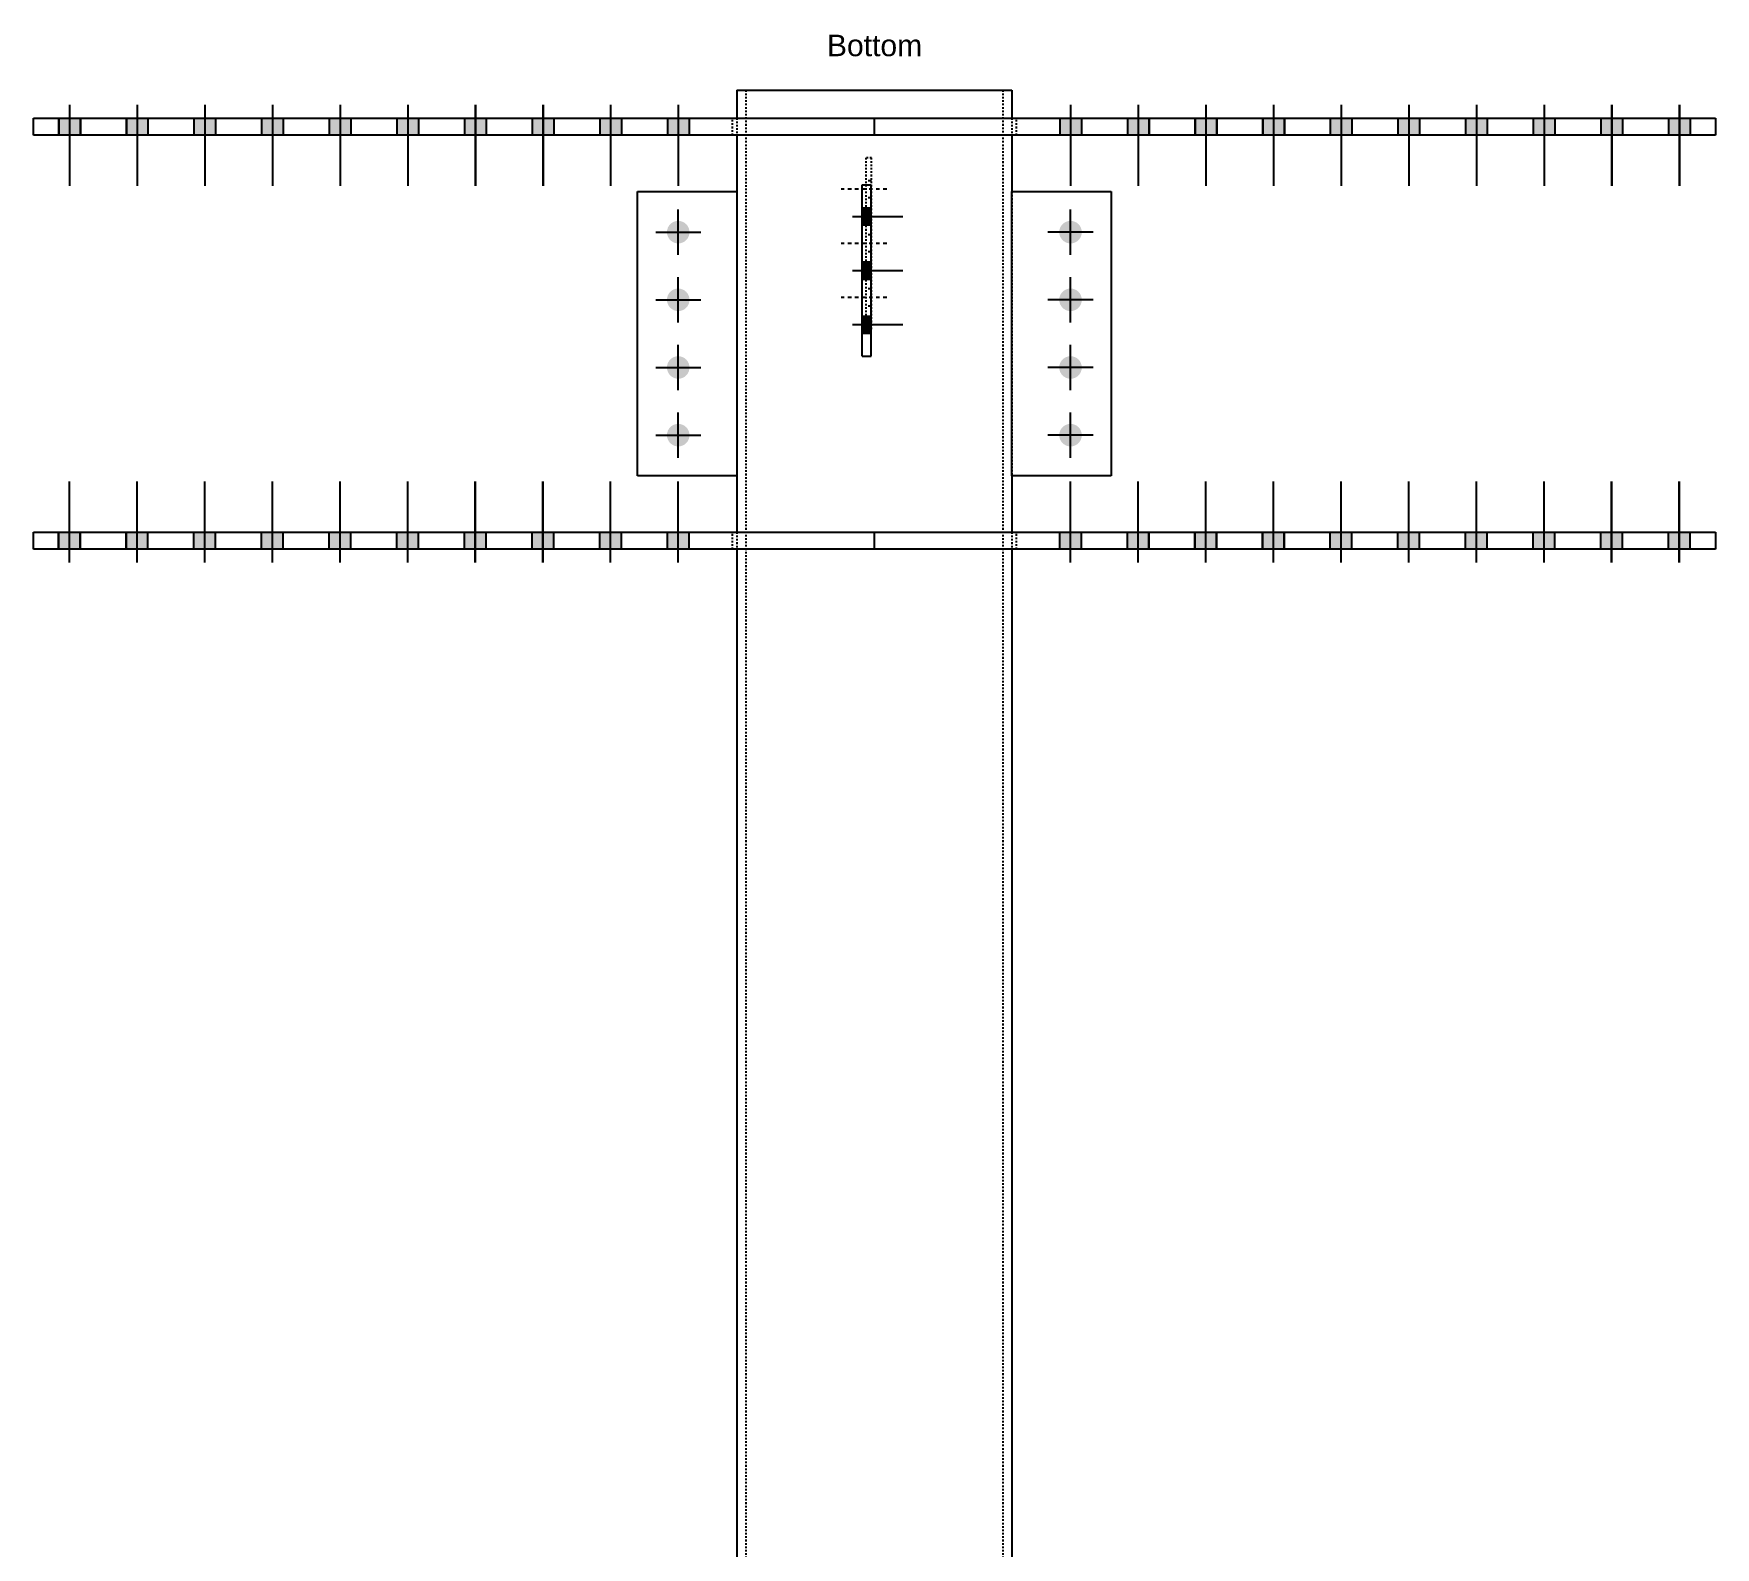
# Model space of a CAD drawing. Header units: millimetres. Extents: x 15962 to 71432, y 9666 to 72266.
# Drawn here: x 33952 to 35816, y 33175 to 34853 of the extents above; entities that cross this region are included whole.
import ezdxf

# ---------------------------------------------------------------- set-up
doc = ezdxf.new("R2010")
doc.units = ezdxf.units.MM
doc.header["$LTSCALE"] = 2
doc.linetypes.add('DXK_LINE_DOT1', pattern=[1.8814, 0.9407, -0.9407])
doc.linetypes.add('DXK_LINE_DOT2', pattern=[3.9198, 1.9599, -1.9599])
doc.styles.add('Arial', font='arial.ttf', dxfattribs={"height": 0.2})

msp = doc.modelspace()

# ---------------------------------------------------------------- hatches: boundary and pattern name
at = {"linetype": 'Continuous'}
for points in [[(33979.5127, 34740.6751), (34003.5127, 34740.6751), (34003.5127, 34759.6751), (33979.5127, 34759.6751)], [(33979.5829, 34740.6751), (34003.5829, 34740.6751), (34003.5829, 34759.6751), (33979.5829, 34759.6751)], [(34054.5127, 34740.6751), (34078.5127, 34740.6751), (34078.5127, 34759.6751), (34054.5127, 34759.6751)], [(34054.5829, 34740.6751), (34078.5829, 34740.6751), (34078.5829, 34759.6751), (34054.5829, 34759.6751)], [(34129.5127, 34740.6751), (34153.5127, 34740.6751), (34153.5127, 34759.6751), (34129.5127, 34759.6751)], [(34129.5828, 34740.6751), (34153.5828, 34740.6751), (34153.5828, 34759.6751), (34129.5828, 34759.6751)], [(34204.5127, 34740.6751), (34228.5127, 34740.6751), (34228.5127, 34759.6751), (34204.5127, 34759.6751)], [(34204.5828, 34740.6751), (34228.5828, 34740.6751), (34228.5828, 34759.6751), (34204.5828, 34759.6751)], [(34279.5127, 34740.6751), (34303.5127, 34740.6751), (34303.5127, 34759.6751), (34279.5127, 34759.6751)], [(34279.5828, 34740.6751), (34303.5828, 34740.6751), (34303.5828, 34759.6751), (34279.5828, 34759.6751)], [(34354.5127, 34740.6751), (34378.5127, 34740.6751), (34378.5127, 34759.6751), (34354.5127, 34759.6751)], [(34354.5828, 34740.6751), (34378.5828, 34740.6751), (34378.5828, 34759.6751), (34354.5828, 34759.6751)], [(34429.5127, 34740.6751), (34453.5127, 34740.6751), (34453.5127, 34759.6751), (34429.5127, 34759.6751)], [(34429.5828, 34740.6751), (34453.5828, 34740.6751), (34453.5828, 34759.6751), (34429.5828, 34759.6751)], [(34504.5127, 34740.6751), (34528.5127, 34740.6751), (34528.5127, 34759.6751), (34504.5127, 34759.6751)], [(34504.5828, 34740.6751), (34528.5828, 34740.6751), (34528.5828, 34759.6751), (34504.5828, 34759.6751)], [(34579.5126, 34740.6751), (34603.5126, 34740.6751), (34603.5126, 34759.6751), (34579.5126, 34759.6751)], [(34579.5828, 34740.6751), (34603.5828, 34740.6751), (34603.5828, 34759.6751), (34579.5828, 34759.6751)], [(34654.5126, 34740.6751), (34678.5126, 34740.6751), (34678.5126, 34759.6751), (34654.5126, 34759.6751)], [(34654.5828, 34740.6751), (34678.5828, 34740.6751), (34678.5828, 34759.6751), (34654.5828, 34759.6751)], [(35089.4946, 34740.6751), (35113.4946, 34740.6751), (35113.4946, 34759.6751), (35089.4946, 34759.6751)], [(35089.5648, 34740.6751), (35113.5648, 34740.6751), (35113.5648, 34759.6751), (35089.5648, 34759.6751)], [(35164.4946, 34740.6751), (35188.4946, 34740.6751), (35188.4946, 34759.6751), (35164.4946, 34759.6751)], [(35164.5648, 34740.6751), (35188.5648, 34740.6751), (35188.5648, 34759.6751), (35164.5648, 34759.6751)], [(35239.4946, 34740.6751), (35263.4946, 34740.6751), (35263.4946, 34759.6751), (35239.4946, 34759.6751)], [(35239.5648, 34740.6751), (35263.5648, 34740.6751), (35263.5648, 34759.6751), (35239.5648, 34759.6751)], [(35314.4946, 34740.6751), (35338.4946, 34740.6751), (35338.4946, 34759.6751), (35314.4946, 34759.6751)], [(35314.5648, 34740.6751), (35338.5648, 34740.6751), (35338.5648, 34759.6751), (35314.5648, 34759.6751)], [(35389.4946, 34740.6751), (35413.4946, 34740.6751), (35413.4946, 34759.6751), (35389.4946, 34759.6751)], [(35389.5647, 34740.6751), (35413.5647, 34740.6751), (35413.5647, 34759.6751), (35389.5647, 34759.6751)], [(35464.4946, 34740.6751), (35488.4946, 34740.6751), (35488.4946, 34759.6751), (35464.4946, 34759.6751)], [(35464.5647, 34740.6751), (35488.5647, 34740.6751), (35488.5647, 34759.6751), (35464.5647, 34759.6751)], [(35539.4946, 34740.6751), (35563.4946, 34740.6751), (35563.4946, 34759.6751), (35539.4946, 34759.6751)], [(35539.5647, 34740.6751), (35563.5647, 34740.6751), (35563.5647, 34759.6751), (35539.5647, 34759.6751)], [(35614.4946, 34740.6751), (35638.4946, 34740.6751), (35638.4946, 34759.6751), (35614.4946, 34759.6751)], [(35614.5647, 34740.6751), (35638.5647, 34740.6751), (35638.5647, 34759.6751), (35614.5647, 34759.6751)], [(35689.4946, 34740.6751), (35713.4946, 34740.6751), (35713.4946, 34759.6751), (35689.4946, 34759.6751)], [(35689.5647, 34740.6751), (35713.5647, 34740.6751), (35713.5647, 34759.6751), (35689.5647, 34759.6751)], [(35764.4946, 34740.6751), (35788.4946, 34740.6751), (35788.4946, 34759.6751), (35764.4946, 34759.6751)], [(35764.5647, 34740.6751), (35788.5647, 34740.6751), (35788.5647, 34759.6751), (35764.5647, 34759.6751)], [(34870.4555, 34660.1751), (34870.4555, 34641.1751), (34880.4555, 34641.1751), (34880.4555, 34660.1751)], [(34654.0126, 34633.1751, -1), (34679.0126, 34633.1751, -1)], [(35088.9946, 34633.1751, -1), (35113.9946, 34633.1751, -1)], [(34870.4555, 34600.1751), (34870.4555, 34581.1751), (34880.4555, 34581.1751), (34880.4555, 34600.1751)], [(34654.0126, 34558.1751, -1), (34679.0126, 34558.1751, -1)], [(35088.9946, 34558.1751, -1), (35113.9946, 34558.1751, -1)], [(34870.4555, 34540.1751), (34870.4555, 34521.1751), (34880.4555, 34521.1751), (34880.4555, 34540.1751)], [(34654.0126, 34483.1751, -1), (34679.0126, 34483.1751, -1)], [(35088.9946, 34483.1751, -1), (35113.9946, 34483.1751, -1)], [(34654.0126, 34408.1751, -1), (34679.0126, 34408.1751, -1)], [(35088.9946, 34408.1751, -1), (35113.9946, 34408.1751, -1)], [(33979.5127, 34281.6751), (34003.5127, 34281.6751), (34003.5127, 34300.6751), (33979.5127, 34300.6751)], [(33979.5829, 34281.6751), (34003.5829, 34281.6751), (34003.5829, 34300.6751), (33979.5829, 34300.6751)], [(34054.5127, 34281.6751), (34078.5127, 34281.6751), (34078.5127, 34300.6751), (34054.5127, 34300.6751)], [(34054.5829, 34281.6751), (34078.5829, 34281.6751), (34078.5829, 34300.6751), (34054.5829, 34300.6751)], [(34129.5127, 34281.6751), (34153.5127, 34281.6751), (34153.5127, 34300.6751), (34129.5127, 34300.6751)], [(34129.5828, 34281.6751), (34153.5828, 34281.6751), (34153.5828, 34300.6751), (34129.5828, 34300.6751)], [(34204.5127, 34281.6751), (34228.5127, 34281.6751), (34228.5127, 34300.6751), (34204.5127, 34300.6751)], [(34204.5828, 34281.6751), (34228.5828, 34281.6751), (34228.5828, 34300.6751), (34204.5828, 34300.6751)], [(34279.5127, 34281.6751), (34303.5127, 34281.6751), (34303.5127, 34300.6751), (34279.5127, 34300.6751)], [(34279.5828, 34281.6751), (34303.5828, 34281.6751), (34303.5828, 34300.6751), (34279.5828, 34300.6751)], [(34354.5127, 34281.6751), (34378.5127, 34281.6751), (34378.5127, 34300.6751), (34354.5127, 34300.6751)], [(34354.5828, 34281.6751), (34378.5828, 34281.6751), (34378.5828, 34300.6751), (34354.5828, 34300.6751)], [(34429.5127, 34281.6751), (34453.5127, 34281.6751), (34453.5127, 34300.6751), (34429.5127, 34300.6751)], [(34429.5828, 34281.6751), (34453.5828, 34281.6751), (34453.5828, 34300.6751), (34429.5828, 34300.6751)], [(34504.5127, 34281.6751), (34528.5127, 34281.6751), (34528.5127, 34300.6751), (34504.5127, 34300.6751)], [(34504.5828, 34281.6751), (34528.5828, 34281.6751), (34528.5828, 34300.6751), (34504.5828, 34300.6751)], [(34579.5126, 34281.6751), (34603.5126, 34281.6751), (34603.5126, 34300.6751), (34579.5126, 34300.6751)], [(34579.5828, 34281.6751), (34603.5828, 34281.6751), (34603.5828, 34300.6751), (34579.5828, 34300.6751)], [(34654.5126, 34281.6751), (34678.5126, 34281.6751), (34678.5126, 34300.6751), (34654.5126, 34300.6751)], [(34654.5828, 34281.6751), (34678.5828, 34281.6751), (34678.5828, 34300.6751), (34654.5828, 34300.6751)], [(35089.4946, 34281.6751), (35113.4946, 34281.6751), (35113.4946, 34300.6751), (35089.4946, 34300.6751)], [(35089.5648, 34281.6751), (35113.5648, 34281.6751), (35113.5648, 34300.6751), (35089.5648, 34300.6751)], [(35164.4946, 34281.6751), (35188.4946, 34281.6751), (35188.4946, 34300.6751), (35164.4946, 34300.6751)], [(35164.5648, 34281.6751), (35188.5648, 34281.6751), (35188.5648, 34300.6751), (35164.5648, 34300.6751)], [(35239.4946, 34281.6751), (35263.4946, 34281.6751), (35263.4946, 34300.6751), (35239.4946, 34300.6751)], [(35239.5648, 34281.6751), (35263.5648, 34281.6751), (35263.5648, 34300.6751), (35239.5648, 34300.6751)], [(35314.4946, 34281.6751), (35338.4946, 34281.6751), (35338.4946, 34300.6751), (35314.4946, 34300.6751)], [(35314.5648, 34281.6751), (35338.5648, 34281.6751), (35338.5648, 34300.6751), (35314.5648, 34300.6751)], [(35389.4946, 34281.6751), (35413.4946, 34281.6751), (35413.4946, 34300.6751), (35389.4946, 34300.6751)], [(35389.5647, 34281.6751), (35413.5647, 34281.6751), (35413.5647, 34300.6751), (35389.5647, 34300.6751)], [(35464.4946, 34281.6751), (35488.4946, 34281.6751), (35488.4946, 34300.6751), (35464.4946, 34300.6751)], [(35464.5647, 34281.6751), (35488.5647, 34281.6751), (35488.5647, 34300.6751), (35464.5647, 34300.6751)], [(35539.4946, 34281.6751), (35563.4946, 34281.6751), (35563.4946, 34300.6751), (35539.4946, 34300.6751)], [(35539.5647, 34281.6751), (35563.5647, 34281.6751), (35563.5647, 34300.6751), (35539.5647, 34300.6751)], [(35614.4946, 34281.6751), (35638.4946, 34281.6751), (35638.4946, 34300.6751), (35614.4946, 34300.6751)], [(35614.5647, 34281.6751), (35638.5647, 34281.6751), (35638.5647, 34300.6751), (35614.5647, 34300.6751)], [(35689.4946, 34281.6751), (35713.4946, 34281.6751), (35713.4946, 34300.6751), (35689.4946, 34300.6751)], [(35689.5647, 34281.6751), (35713.5647, 34281.6751), (35713.5647, 34300.6751), (35689.5647, 34300.6751)], [(35764.4946, 34281.6751), (35788.4946, 34281.6751), (35788.4946, 34300.6751), (35764.4946, 34300.6751)], [(35764.5647, 34281.6751), (35788.5647, 34281.6751), (35788.5647, 34300.6751), (35764.5647, 34300.6751)]]:
    msp.add_hatch(color=3, dxfattribs=at).paths.add_polyline_path(points)

# ---------------------------------------------------------------- linework, layer by layer
at = {"color": 7, "linetype": 'Continuous'}
for p, q in [((34731.5045, 34790.6751), (34731.5045, 34759.6751)), ((34731.5045, 34790.6751), (35036.5045, 34790.6751)), ((35036.5045, 34790.6751), (35036.5045, 34759.6751)), ((33951.7789, 34740.6751), (33951.7789, 34759.6751)), ((33951.7789, 34759.6751), (35816.4946, 34759.6751)), ((34884.0048, 34740.6751), (34884.0048, 34759.6751)), ((35816.4946, 34759.6751), (35816.4946, 34740.6751)), ((35816.4946, 34740.6751), (33951.7789, 34740.6751)), ((34731.5045, 34740.6751), (34731.5045, 34678.1751)), ((35036.5045, 34740.6751), (35036.5045, 34678.1751)), ((34870.4555, 34495.6751), (34870.4555, 34685.6751)), ((34870.4555, 34685.6751), (34880.4555, 34685.6751)), ((34880.4555, 34495.6751), (34880.4555, 34685.6751)), ((34621.5182, 34363.1751), (34621.5182, 34678.1751)), ((34621.5182, 34678.1751), (34731.5182, 34678.1751)), ((34731.5182, 34678.1751), (34731.5182, 34363.1751)), ((35036.4946, 34363.1751), (35036.4946, 34678.1751)), ((35036.4946, 34678.1751), (35146.4946, 34678.1751)), ((35146.4946, 34678.1751), (35146.4946, 34363.1751)), ((34870.4555, 34495.6751), (34880.4555, 34495.6751)), ((34731.5182, 34363.1751), (34621.5182, 34363.1751)), ((34731.5045, 34363.1751), (34731.5045, 34300.6751)), ((35146.4946, 34363.1751), (35036.4946, 34363.1751)), ((35036.5045, 34363.1751), (35036.5045, 34300.6751)), ((33951.7789, 34281.6751), (33951.7789, 34300.6751)), ((33951.7789, 34300.6751), (35816.4946, 34300.6751)), ((34884.0048, 34281.6751), (34884.0048, 34300.6751)), ((35816.4946, 34300.6751), (35816.4946, 34281.6751)), ((35816.4946, 34281.6751), (33951.7789, 34281.6751)), ((34731.5045, 34281.6751), (34731.5045, 29256.6751)), ((35036.5045, 34281.6751), (35036.5045, 29256.6751))]:
    msp.add_line(p, q, dxfattribs=at)
at = {"color": 7, "linetype": 'DXK_LINE_DOT1'}
for p, q in [((34741.5045, 34790.6751), (34741.5045, 29256.6751)), ((35026.5045, 34790.6751), (35026.5045, 29256.6751)), ((34726.5045, 34740.6751), (34726.5045, 34759.6751)), ((34731.5045, 34759.6751), (34731.5045, 34740.6751)), ((34884.0045, 34740.6751), (34884.0045, 34759.6751)), ((35036.5045, 34759.6751), (35036.5045, 34740.6751)), ((35041.5045, 34740.6751), (35041.5045, 34759.6751)), ((34874.9045, 34525.6751), (34874.9045, 34715.6751)), ((34880.9045, 34715.6751), (34874.9045, 34715.6751)), ((34880.9045, 34525.6751), (34880.9045, 34715.6751)), ((34731.5045, 34678.1751), (34731.5045, 34363.1751)), ((35036.5045, 34678.1751), (35036.5045, 34363.1751)), ((34880.9045, 34525.6751), (34874.9045, 34525.6751)), ((34726.5045, 34281.6751), (34726.5045, 34300.6751)), ((34731.5045, 34300.6751), (34731.5045, 34281.6751)), ((34884.0045, 34281.6751), (34884.0045, 34300.6751)), ((35036.5045, 34300.6751), (35036.5045, 34281.6751)), ((35041.5045, 34281.6751), (35041.5045, 34300.6751))]:
    msp.add_line(p, q, dxfattribs=at)
at = {"color": 3, "linetype": 'Continuous'}
for p, q in [((33979.5127, 34759.6751), (33979.5127, 34740.6751)), ((33979.5829, 34759.6751), (33979.5829, 34740.6751)), ((33991.5127, 34774.1951), (33991.5127, 34684.6751)), ((33991.5829, 34774.1951), (33991.5829, 34684.6751)), ((34003.5127, 34759.6751), (34003.5127, 34740.6751)), ((34003.5829, 34759.6751), (34003.5829, 34740.6751)), ((34054.5127, 34759.6751), (34054.5127, 34740.6751)), ((34054.5829, 34759.6751), (34054.5829, 34740.6751)), ((34066.5127, 34774.1951), (34066.5127, 34684.6751)), ((34066.5829, 34774.1951), (34066.5829, 34684.6751)), ((34078.5127, 34759.6751), (34078.5127, 34740.6751)), ((34078.5829, 34759.6751), (34078.5829, 34740.6751)), ((34129.5127, 34759.6751), (34129.5127, 34740.6751)), ((34129.5828, 34759.6751), (34129.5828, 34740.6751)), ((34141.5127, 34774.1951), (34141.5127, 34684.6751)), ((34141.5828, 34774.1951), (34141.5828, 34684.6751)), ((34153.5127, 34759.6751), (34153.5127, 34740.6751)), ((34153.5828, 34759.6751), (34153.5828, 34740.6751)), ((34204.5127, 34759.6751), (34204.5127, 34740.6751)), ((34204.5828, 34759.6751), (34204.5828, 34740.6751)), ((34216.5127, 34774.1951), (34216.5127, 34684.6751)), ((34216.5828, 34774.1951), (34216.5828, 34684.6751)), ((34228.5127, 34759.6751), (34228.5127, 34740.6751)), ((34228.5828, 34759.6751), (34228.5828, 34740.6751)), ((34279.5127, 34759.6751), (34279.5127, 34740.6751)), ((34279.5828, 34759.6751), (34279.5828, 34740.6751)), ((34291.5127, 34774.1951), (34291.5127, 34684.6751)), ((34291.5828, 34774.1951), (34291.5828, 34684.6751)), ((34303.5127, 34759.6751), (34303.5127, 34740.6751)), ((34303.5828, 34759.6751), (34303.5828, 34740.6751)), ((34354.5127, 34759.6751), (34354.5127, 34740.6751)), ((34354.5828, 34759.6751), (34354.5828, 34740.6751)), ((34366.5127, 34774.1951), (34366.5127, 34684.6751)), ((34366.5828, 34774.1951), (34366.5828, 34684.6751)), ((34378.5127, 34759.6751), (34378.5127, 34740.6751)), ((34378.5828, 34759.6751), (34378.5828, 34740.6751)), ((34429.5127, 34759.6751), (34429.5127, 34740.6751)), ((34429.5828, 34759.6751), (34429.5828, 34740.6751)), ((34441.5127, 34774.1951), (34441.5127, 34684.6751)), ((34441.5828, 34774.1951), (34441.5828, 34684.6751)), ((34453.5127, 34759.6751), (34453.5127, 34740.6751)), ((34453.5828, 34759.6751), (34453.5828, 34740.6751)), ((34504.5127, 34759.6751), (34504.5127, 34740.6751)), ((34504.5828, 34759.6751), (34504.5828, 34740.6751)), ((34516.5127, 34774.1951), (34516.5127, 34684.6751)), ((34516.5828, 34774.1951), (34516.5828, 34684.6751)), ((34528.5127, 34759.6751), (34528.5127, 34740.6751)), ((34528.5828, 34759.6751), (34528.5828, 34740.6751)), ((34579.5126, 34759.6751), (34579.5126, 34740.6751)), ((34579.5828, 34759.6751), (34579.5828, 34740.6751)), ((34591.5126, 34774.1951), (34591.5126, 34684.6751)), ((34591.5828, 34774.1951), (34591.5828, 34684.6751)), ((34603.5126, 34759.6751), (34603.5126, 34740.6751)), ((34603.5828, 34759.6751), (34603.5828, 34740.6751)), ((34654.5126, 34759.6751), (34654.5126, 34740.6751)), ((34654.5828, 34759.6751), (34654.5828, 34740.6751)), ((34666.5126, 34774.1951), (34666.5126, 34684.6751)), ((34666.5828, 34774.1951), (34666.5828, 34684.6751)), ((34678.5126, 34759.6751), (34678.5126, 34740.6751)), ((34678.5828, 34759.6751), (34678.5828, 34740.6751)), ((35089.4946, 34759.6751), (35089.4946, 34740.6751)), ((35089.5648, 34759.6751), (35089.5648, 34740.6751)), ((35101.4946, 34774.1951), (35101.4946, 34684.6751)), ((35101.5648, 34774.1951), (35101.5648, 34684.6751)), ((35113.4946, 34759.6751), (35113.4946, 34740.6751)), ((35113.5648, 34759.6751), (35113.5648, 34740.6751)), ((35164.4946, 34759.6751), (35164.4946, 34740.6751)), ((35164.5648, 34759.6751), (35164.5648, 34740.6751)), ((35176.4946, 34774.1951), (35176.4946, 34684.6751)), ((35176.5648, 34774.1951), (35176.5648, 34684.6751)), ((35188.4946, 34759.6751), (35188.4946, 34740.6751)), ((35188.5648, 34759.6751), (35188.5648, 34740.6751)), ((35239.4946, 34759.6751), (35239.4946, 34740.6751)), ((35239.5648, 34759.6751), (35239.5648, 34740.6751)), ((35251.4946, 34774.1951), (35251.4946, 34684.6751)), ((35251.5648, 34774.1951), (35251.5648, 34684.6751)), ((35263.4946, 34759.6751), (35263.4946, 34740.6751)), ((35263.5648, 34759.6751), (35263.5648, 34740.6751)), ((35314.4946, 34759.6751), (35314.4946, 34740.6751)), ((35314.5648, 34759.6751), (35314.5648, 34740.6751)), ((35326.4946, 34774.1951), (35326.4946, 34684.6751)), ((35326.5648, 34774.1951), (35326.5648, 34684.6751)), ((35338.4946, 34759.6751), (35338.4946, 34740.6751)), ((35338.5648, 34759.6751), (35338.5648, 34740.6751)), ((35389.4946, 34759.6751), (35389.4946, 34740.6751)), ((35389.5647, 34759.6751), (35389.5647, 34740.6751)), ((35401.4946, 34774.1951), (35401.4946, 34684.6751)), ((35401.5647, 34774.1951), (35401.5647, 34684.6751)), ((35413.4946, 34759.6751), (35413.4946, 34740.6751)), ((35413.5647, 34759.6751), (35413.5647, 34740.6751)), ((35464.4946, 34759.6751), (35464.4946, 34740.6751)), ((35464.5647, 34759.6751), (35464.5647, 34740.6751)), ((35476.4946, 34774.1951), (35476.4946, 34684.6751)), ((35476.5647, 34774.1951), (35476.5647, 34684.6751)), ((35488.4946, 34759.6751), (35488.4946, 34740.6751)), ((35488.5647, 34759.6751), (35488.5647, 34740.6751)), ((35539.4946, 34759.6751), (35539.4946, 34740.6751)), ((35539.5647, 34759.6751), (35539.5647, 34740.6751)), ((35551.4946, 34774.1951), (35551.4946, 34684.6751)), ((35551.5647, 34774.1951), (35551.5647, 34684.6751)), ((35563.4946, 34759.6751), (35563.4946, 34740.6751)), ((35563.5647, 34759.6751), (35563.5647, 34740.6751)), ((35614.4946, 34759.6751), (35614.4946, 34740.6751)), ((35614.5647, 34759.6751), (35614.5647, 34740.6751)), ((35626.4946, 34774.1951), (35626.4946, 34684.6751)), ((35626.5647, 34774.1951), (35626.5647, 34684.6751)), ((35638.4946, 34759.6751), (35638.4946, 34740.6751)), ((35638.5647, 34759.6751), (35638.5647, 34740.6751)), ((35689.4946, 34759.6751), (35689.4946, 34740.6751)), ((35689.5647, 34759.6751), (35689.5647, 34740.6751)), ((35701.4946, 34774.1951), (35701.4946, 34684.6751)), ((35701.5647, 34774.1951), (35701.5647, 34684.6751)), ((35713.4946, 34759.6751), (35713.4946, 34740.6751)), ((35713.5647, 34759.6751), (35713.5647, 34740.6751)), ((35764.4946, 34759.6751), (35764.4946, 34740.6751)), ((35764.5647, 34759.6751), (35764.5647, 34740.6751)), ((35776.4946, 34774.1951), (35776.4946, 34684.6751)), ((35776.5647, 34774.1951), (35776.5647, 34684.6751)), ((35788.4946, 34759.6751), (35788.4946, 34740.6751)), ((35788.5647, 34759.6751), (35788.5647, 34740.6751)), ((34666.5126, 34608.1751), (34666.5126, 34658.1751)), ((34859.8955, 34650.6751), (34915.4555, 34650.6751)), ((34870.4555, 34660.1751), (34880.4555, 34660.1751)), ((35101.4946, 34608.1751), (35101.4946, 34658.1751)), ((34641.5126, 34633.1751), (34691.5126, 34633.1751)), ((34870.4555, 34641.1751), (34880.4555, 34641.1751)), ((35126.4946, 34633.1751), (35076.4946, 34633.1751)), ((34859.8955, 34590.6751), (34915.4555, 34590.6751)), ((34870.4555, 34600.1751), (34880.4555, 34600.1751)), ((34666.5126, 34533.1751), (34666.5126, 34583.1751)), ((34870.4555, 34581.1751), (34880.4555, 34581.1751)), ((35101.4946, 34533.1751), (35101.4946, 34583.1751)), ((34641.5126, 34558.1751), (34691.5126, 34558.1751)), ((35126.4946, 34558.1751), (35076.4946, 34558.1751)), ((34870.4555, 34540.1751), (34880.4555, 34540.1751)), ((34859.8955, 34530.6751), (34915.4555, 34530.6751)), ((34870.4555, 34521.1751), (34880.4555, 34521.1751)), ((34666.5126, 34458.1751), (34666.5126, 34508.1751)), ((35101.4946, 34458.1751), (35101.4946, 34508.1751)), ((34641.5126, 34483.1751), (34691.5126, 34483.1751)), ((35126.4946, 34483.1751), (35076.4946, 34483.1751)), ((34666.5126, 34383.1751), (34666.5126, 34433.1751)), ((35101.4946, 34383.1751), (35101.4946, 34433.1751)), ((34641.5126, 34408.1751), (34691.5126, 34408.1751)), ((35126.4946, 34408.1751), (35076.4946, 34408.1751)), ((33991.5127, 34267.1551), (33991.5127, 34356.6751)), ((33991.5829, 34267.1551), (33991.5829, 34356.6751)), ((34066.5127, 34267.1551), (34066.5127, 34356.6751)), ((34066.5829, 34267.1551), (34066.5829, 34356.6751)), ((34141.5127, 34267.1551), (34141.5127, 34356.6751)), ((34141.5828, 34267.1551), (34141.5828, 34356.6751)), ((34216.5127, 34267.1551), (34216.5127, 34356.6751)), ((34216.5828, 34267.1551), (34216.5828, 34356.6751)), ((34291.5127, 34267.1551), (34291.5127, 34356.6751)), ((34291.5828, 34267.1551), (34291.5828, 34356.6751)), ((34366.5127, 34267.1551), (34366.5127, 34356.6751)), ((34366.5828, 34267.1551), (34366.5828, 34356.6751)), ((34441.5127, 34267.1551), (34441.5127, 34356.6751)), ((34441.5828, 34267.1551), (34441.5828, 34356.6751)), ((34516.5127, 34267.1551), (34516.5127, 34356.6751)), ((34516.5828, 34267.1551), (34516.5828, 34356.6751)), ((34591.5126, 34267.1551), (34591.5126, 34356.6751)), ((34591.5828, 34267.1551), (34591.5828, 34356.6751)), ((34666.5126, 34267.1551), (34666.5126, 34356.6751)), ((34666.5828, 34267.1551), (34666.5828, 34356.6751)), ((35101.4946, 34267.1551), (35101.4946, 34356.6751)), ((35101.5648, 34267.1551), (35101.5648, 34356.6751)), ((35176.4946, 34267.1551), (35176.4946, 34356.6751)), ((35176.5648, 34267.1551), (35176.5648, 34356.6751)), ((35251.4946, 34267.1551), (35251.4946, 34356.6751)), ((35251.5648, 34267.1551), (35251.5648, 34356.6751)), ((35326.4946, 34267.1551), (35326.4946, 34356.6751)), ((35326.5648, 34267.1551), (35326.5648, 34356.6751)), ((35401.4946, 34267.1551), (35401.4946, 34356.6751)), ((35401.5647, 34267.1551), (35401.5647, 34356.6751)), ((35476.4946, 34267.1551), (35476.4946, 34356.6751)), ((35476.5647, 34267.1551), (35476.5647, 34356.6751)), ((35551.4946, 34267.1551), (35551.4946, 34356.6751)), ((35551.5647, 34267.1551), (35551.5647, 34356.6751)), ((35626.4946, 34267.1551), (35626.4946, 34356.6751)), ((35626.5647, 34267.1551), (35626.5647, 34356.6751)), ((35701.4946, 34267.1551), (35701.4946, 34356.6751)), ((35701.5647, 34267.1551), (35701.5647, 34356.6751)), ((35776.4946, 34267.1551), (35776.4946, 34356.6751)), ((35776.5647, 34267.1551), (35776.5647, 34356.6751)), ((33979.5127, 34281.6751), (33979.5127, 34300.6751)), ((33979.5829, 34281.6751), (33979.5829, 34300.6751)), ((34003.5127, 34281.6751), (34003.5127, 34300.6751)), ((34003.5829, 34281.6751), (34003.5829, 34300.6751)), ((34054.5127, 34281.6751), (34054.5127, 34300.6751)), ((34054.5829, 34281.6751), (34054.5829, 34300.6751)), ((34078.5127, 34281.6751), (34078.5127, 34300.6751)), ((34078.5829, 34281.6751), (34078.5829, 34300.6751)), ((34129.5127, 34281.6751), (34129.5127, 34300.6751)), ((34129.5828, 34281.6751), (34129.5828, 34300.6751)), ((34153.5127, 34281.6751), (34153.5127, 34300.6751)), ((34153.5828, 34281.6751), (34153.5828, 34300.6751)), ((34204.5127, 34281.6751), (34204.5127, 34300.6751)), ((34204.5828, 34281.6751), (34204.5828, 34300.6751)), ((34228.5127, 34281.6751), (34228.5127, 34300.6751)), ((34228.5828, 34281.6751), (34228.5828, 34300.6751)), ((34279.5127, 34281.6751), (34279.5127, 34300.6751)), ((34279.5828, 34281.6751), (34279.5828, 34300.6751)), ((34303.5127, 34281.6751), (34303.5127, 34300.6751)), ((34303.5828, 34281.6751), (34303.5828, 34300.6751)), ((34354.5127, 34281.6751), (34354.5127, 34300.6751)), ((34354.5828, 34281.6751), (34354.5828, 34300.6751)), ((34378.5127, 34281.6751), (34378.5127, 34300.6751)), ((34378.5828, 34281.6751), (34378.5828, 34300.6751)), ((34429.5127, 34281.6751), (34429.5127, 34300.6751)), ((34429.5828, 34281.6751), (34429.5828, 34300.6751)), ((34453.5127, 34281.6751), (34453.5127, 34300.6751)), ((34453.5828, 34281.6751), (34453.5828, 34300.6751)), ((34504.5127, 34281.6751), (34504.5127, 34300.6751)), ((34504.5828, 34281.6751), (34504.5828, 34300.6751)), ((34528.5127, 34281.6751), (34528.5127, 34300.6751)), ((34528.5828, 34281.6751), (34528.5828, 34300.6751)), ((34579.5126, 34281.6751), (34579.5126, 34300.6751)), ((34579.5828, 34281.6751), (34579.5828, 34300.6751)), ((34603.5126, 34281.6751), (34603.5126, 34300.6751)), ((34603.5828, 34281.6751), (34603.5828, 34300.6751)), ((34654.5126, 34281.6751), (34654.5126, 34300.6751)), ((34654.5828, 34281.6751), (34654.5828, 34300.6751)), ((34678.5126, 34281.6751), (34678.5126, 34300.6751)), ((34678.5828, 34281.6751), (34678.5828, 34300.6751)), ((35089.4946, 34281.6751), (35089.4946, 34300.6751)), ((35089.5648, 34281.6751), (35089.5648, 34300.6751)), ((35113.4946, 34281.6751), (35113.4946, 34300.6751)), ((35113.5648, 34281.6751), (35113.5648, 34300.6751)), ((35164.4946, 34281.6751), (35164.4946, 34300.6751)), ((35164.5648, 34281.6751), (35164.5648, 34300.6751)), ((35188.4946, 34281.6751), (35188.4946, 34300.6751)), ((35188.5648, 34281.6751), (35188.5648, 34300.6751)), ((35239.4946, 34281.6751), (35239.4946, 34300.6751)), ((35239.5648, 34281.6751), (35239.5648, 34300.6751)), ((35263.4946, 34281.6751), (35263.4946, 34300.6751)), ((35263.5648, 34281.6751), (35263.5648, 34300.6751)), ((35314.4946, 34281.6751), (35314.4946, 34300.6751)), ((35314.5648, 34281.6751), (35314.5648, 34300.6751)), ((35338.4946, 34281.6751), (35338.4946, 34300.6751)), ((35338.5648, 34281.6751), (35338.5648, 34300.6751)), ((35389.4946, 34281.6751), (35389.4946, 34300.6751)), ((35389.5647, 34281.6751), (35389.5647, 34300.6751)), ((35413.4946, 34281.6751), (35413.4946, 34300.6751)), ((35413.5647, 34281.6751), (35413.5647, 34300.6751)), ((35464.4946, 34281.6751), (35464.4946, 34300.6751)), ((35464.5647, 34281.6751), (35464.5647, 34300.6751)), ((35488.4946, 34281.6751), (35488.4946, 34300.6751)), ((35488.5647, 34281.6751), (35488.5647, 34300.6751)), ((35539.4946, 34281.6751), (35539.4946, 34300.6751)), ((35539.5647, 34281.6751), (35539.5647, 34300.6751)), ((35563.4946, 34281.6751), (35563.4946, 34300.6751)), ((35563.5647, 34281.6751), (35563.5647, 34300.6751)), ((35614.4946, 34281.6751), (35614.4946, 34300.6751)), ((35614.5647, 34281.6751), (35614.5647, 34300.6751)), ((35638.4946, 34281.6751), (35638.4946, 34300.6751)), ((35638.5647, 34281.6751), (35638.5647, 34300.6751)), ((35689.4946, 34281.6751), (35689.4946, 34300.6751)), ((35689.5647, 34281.6751), (35689.5647, 34300.6751)), ((35713.4946, 34281.6751), (35713.4946, 34300.6751)), ((35713.5647, 34281.6751), (35713.5647, 34300.6751)), ((35764.4946, 34281.6751), (35764.4946, 34300.6751)), ((35764.5647, 34281.6751), (35764.5647, 34300.6751)), ((35788.4946, 34281.6751), (35788.4946, 34300.6751)), ((35788.5647, 34281.6751), (35788.5647, 34300.6751))]:
    msp.add_line(p, q, dxfattribs=at)
at = {"color": 3, "linetype": 'DXK_LINE_DOT2'}
for p, q in [((34880.9045, 34690.1751), (34874.9045, 34690.1751)), ((34897.6645, 34680.6751), (34847.1045, 34680.6751)), ((34880.9045, 34671.1751), (34874.9045, 34671.1751)), ((34880.9045, 34630.1751), (34874.9045, 34630.1751)), ((34897.6645, 34620.6751), (34847.1045, 34620.6751)), ((34880.9045, 34611.1751), (34874.9045, 34611.1751)), ((34897.6645, 34560.6751), (34847.1045, 34560.6751)), ((34880.9045, 34570.1751), (34874.9045, 34570.1751)), ((34880.9045, 34551.1751), (34874.9045, 34551.1751))]:
    msp.add_line(p, q, dxfattribs=at)

# ---------------------------------------------------------------- wipeouts: each hides what was drawn before it
at = {"color": 0, "linetype": 'Continuous'}
msp.add_wipeout([(34936.9078, 34828.1751), (34936.9078, 34853.1751), (34831.3658, 34853.1751), (34831.3658, 34828.1751)], dxfattribs=at)

# ---------------------------------------------------------------- next in the draw order: texts
at = {"color": 96, "linetype": 'Continuous', "style": 'Arial'}
msp.add_text('Bottom', height=23.87695, dxfattribs=at).set_placement((34831.3658, 34828.1751))

doc.saveas('drawing.dxf')
